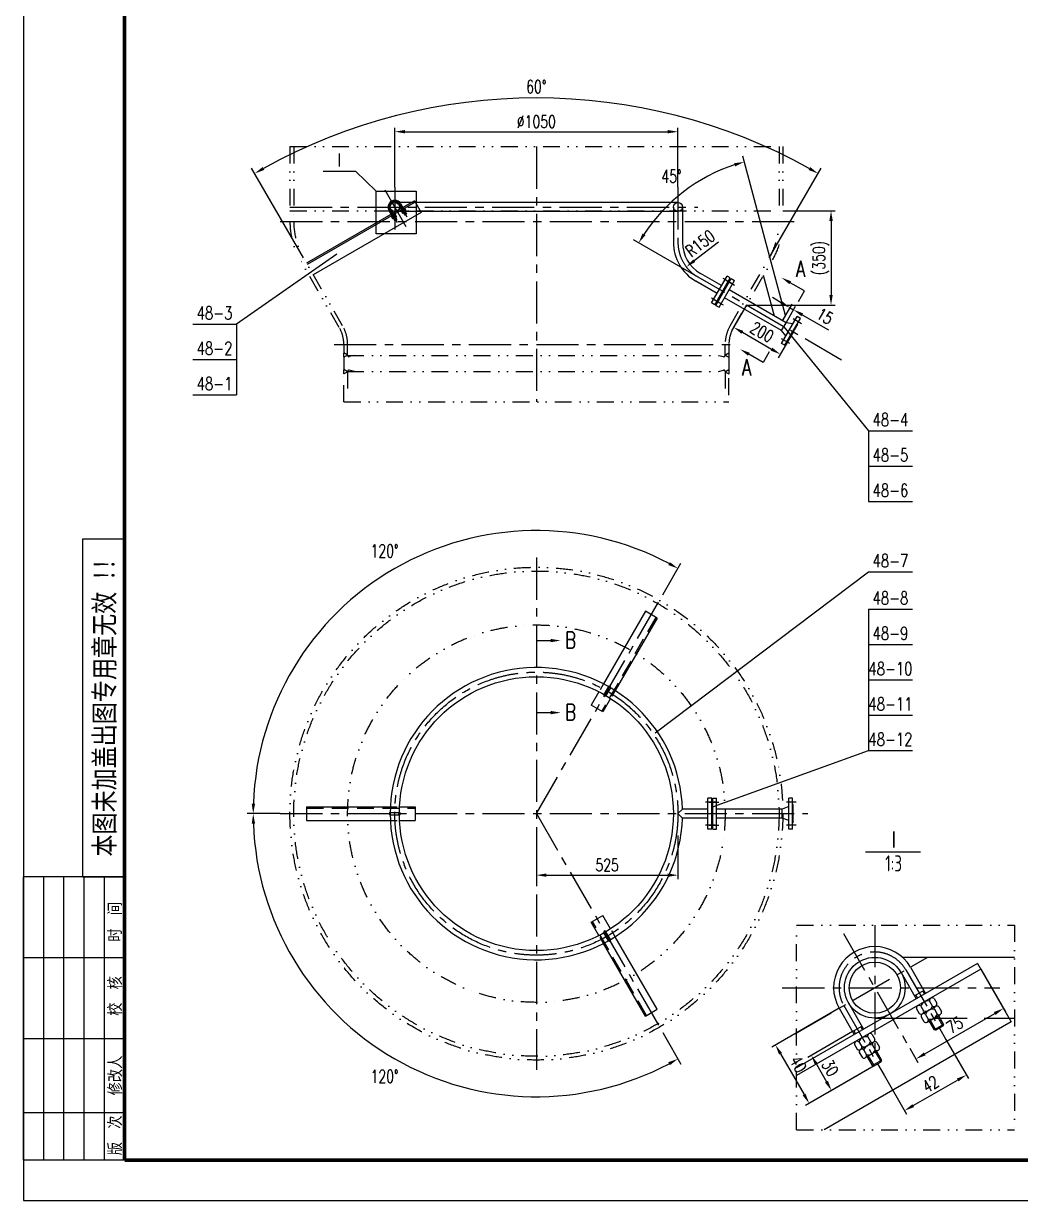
# Model space of a CAD drawing. Extents: x -28112 to -2231, y -2720 to 15724.
# Drawn here: x -14846 to -11148, y -2720 to 1646 of the extents above; entities that cross this region are included whole.
import ezdxf
from ezdxf.enums import TextEntityAlignment as Align

# ---------------------------------------------------------------- set-up
doc = ezdxf.new("R2010")
doc.units = 0
doc.header["$LTSCALE"] = 250
doc.header["$MEASUREMENT"] = 0
for name, pattern in [('CENTER', [2, 1.25, -0.25, 0.25, -0.25]), ('DASHED', [0.75, 0.5, -0.25]), ('DIVIDE', [1.25, 0.5, -0.25, 0, -0.25, 0, -0.25])]:
    doc.linetypes.add(name, pattern=pattern)
doc.layers.get('0').update_dxf_attribs({"linetype": 'CONTINUOUS'})
doc.layers.get('DEFPOINTS').update_dxf_attribs({"linetype": 'CONTINUOUS'})
for name, color, linetype in [('1', 7, 'CONTINUOUS'), ('2', 1, 'CONTINUOUS'), ('3', 7, 'CENTER'), ('6', 2, 'DIVIDE')]:
    doc.layers.add(name, color=color, linetype=linetype)
doc.styles.add('HZ', font='isocp.shx', dxfattribs={"width": 0.75, "bigfont": 'hztxt.shx'})
doc.styles.add('HZ1', font='romans.shx', dxfattribs={"width": 0.7, "bigfont": 'hz1.shx'})
doc.styles.get("Standard").update_dxf_attribs({"font": 'txt.shx', "width": 0.75})
doc.styles.add('STYLE1', font='SimSun.ttf', dxfattribs={"width": 0.8})
doc.dimstyles.new('STANDARD$0', dxfattribs={"dimscale": 15, "dimtxt": 3, "dimasz": 2.5, "dimexe": 1, "dimexo": 0, "dimgap": 1, "dimtad": 1, "dimdec": 0, "dimzin": 0, "dimdsep": 46, "dimtxsty": 'Standard', "dimcen": 0.09, "dimclrd": 7, "dimclre": 7, "dimclrt": 7, "dimadec": 0, "dimazin": 0, "dimtfac": 1, "dimtdec": 0, "dimtmove": 0, "dimatfit": 2, "dimfxl": 0, "dimtolj": 1, "dimtzin": 0, "dimarcsym": 0})
doc.dimstyles.new('STANDARD$2', dxfattribs={"dimscale": 15, "dimtxt": 3.2, "dimasz": 2.5, "dimexe": 1.5, "dimexo": 0, "dimgap": 1.2, "dimtad": 2, "dimtih": 1, "dimtoh": 1, "dimdec": 0, "dimzin": 0, "dimdsep": 46, "dimtxsty": 'HZ1', "dimcen": 0, "dimclrd": 7, "dimclre": 7, "dimclrt": 7, "dimadec": 0, "dimazin": 0, "dimtfac": 1.6, "dimtdec": 0, "dimtmove": 0, "dimatfit": 0, "dimfxl": 0, "dimtolj": 1, "dimtzin": 0, "dimarcsym": 0})
doc.dimstyles.new('STANDARD$4', dxfattribs={"dimscale": 15, "dimtxt": 3, "dimasz": 2.5, "dimexe": 1, "dimexo": 0, "dimgap": 1, "dimtad": 1, "dimdec": 0, "dimzin": 0, "dimdsep": 46, "dimtxsty": 'Standard', "dimcen": 0.09, "dimclrd": 7, "dimclre": 7, "dimclrt": 7, "dimadec": 0, "dimazin": 0, "dimtfac": 1, "dimtdec": 0, "dimtmove": 0, "dimatfit": 2, "dimfxl": 0, "dimtolj": 1, "dimtzin": 0, "dimarcsym": 0})

# ---------------------------------------------------------------- blocks, each defined once
blk = doc.blocks.new('TJ5')
for p, q in [((0, 0), (0, 2500)), ((1165, 0), (1165, 2500)), ((3000, 0), (3000, 2500)), ((5000, 0), (5000, 2500)), ((7000, 0), (7000, 2500)), ((7000, 0), (7000, 2500)), ((0, 2000), (7000, 2000)), ((0, 1500), (7000, 1500)), ((0, 1000), (7000, 1000)), ((0, 500), (7000, 500))]:
    blk.add_line(p, q)
at = {"layer": '6', "color": 7, "linetype": 'Continuous'}
for p, q in [((0, 2500), (7000, 2500)), ((0, 0), (7000, 0))]:
    blk.add_line(p, q, dxfattribs=at)
at = {"style": 'STYLE1', "width": 0.8}
for s, p in [('版  次', (610, 250)), ('修改人', (2090, 244)), ('校  核', (4058, 250)), ('时  间', (5892, 250))]:
    blk.add_text(s, height=300, dxfattribs=at).set_placement(p, align=Align.MIDDLE)
blk = doc.blocks.new('TJ2')
blk.add_line((-8366, 1037), (0, 1037))
at = {"layer": '6', "color": 7, "linetype": 'Continuous'}
for p, q in [((-8366, 1037), (-8366, 0)), ((0, 1037), (0, 0)), ((-8366, 0), (0, 0))]:
    blk.add_line(p, q, dxfattribs=at)
at = {"style": 'STYLE1', "width": 0.8}
blk.add_text('本图未加盖出图专用章无效 !!', height=500, dxfattribs=at).set_placement((-4179, 514), align=Align.MIDDLE)
blk = doc.blocks.new('*D235')
at = {"color": 7, "linetype": 'ByBlock'}
for p, q in [((-10379.7, -2006.9), (-10628.9, -2150.8)), ((-10597.2, -2175.8), (-10509.7, -2327.3)), ((-10250.4, -2220.9), (-10503.9, -2367.3))]:
    blk.add_line(p, q, dxfattribs=at)
for points in [[(-10591.8, -2172.6), (-10602.6, -2178.9), (-10615.9, -2143.3)], [(-10504.3, -2324.2), (-10515.1, -2330.4), (-10490.9, -2359.8)]]:
    blk.add_solid(points, dxfattribs=at)
at = {"layer": 'DEFPOINTS', "color": 0, "linetype": 'ByBlock'}
for p in [(-10379.7, -2006.9), (-10250.4, -2220.9), (-10490.9, -2359.8)]:
    blk.add_point(p, dxfattribs=at)
at = {"color": 7, "linetype": 'ByBlock', "insert": (-10531.5, -2214.6), "char_height": 45, "attachment_point": 5, "rotation": 300}
blk.add_mtext('\\A1;40', dxfattribs=at)
blk = doc.blocks.new('*D238')
at = {"color": 7, "linetype": 'ByBlock'}
for p, q in [((-10329.7, -2093.5), (-10495.9, -2189.5)), ((-10464.2, -2214.5), (-10426.7, -2279.4)), ((-10250.4, -2220.9), (-10420.9, -2319.4))]:
    blk.add_line(p, q, dxfattribs=at)
for points in [[(-10458.8, -2211.3), (-10469.6, -2217.6), (-10482.9, -2182)], [(-10421.3, -2276.3), (-10432.1, -2282.5), (-10407.9, -2311.9)]]:
    blk.add_solid(points, dxfattribs=at)
at = {"layer": 'DEFPOINTS', "color": 0, "linetype": 'ByBlock'}
for p in [(-10329.7, -2093.5), (-10250.4, -2220.9), (-10407.9, -2311.9)]:
    blk.add_point(p, dxfattribs=at)
at = {"color": 7, "linetype": 'ByBlock', "insert": (-10413, -2228.2), "char_height": 45, "attachment_point": 5, "rotation": 300}
blk.add_mtext('\\A1;30', dxfattribs=at)
blk = doc.blocks.new('*D236')
at = {"color": 7, "linetype": 'ByBlock'}
for p, q in [((-9983.7, -2122.9), (-9900.3, -2267.3)), ((-10213.2, -2255.4), (-10129.8, -2399.8)), ((-10104.8, -2368.1), (-9940.3, -2273.1))]:
    blk.add_line(p, q, dxfattribs=at)
for points in [[(-9943.4, -2267.6), (-9937.2, -2278.5), (-9907.8, -2254.3)], [(-10108, -2362.6), (-10101.7, -2373.5), (-10137.3, -2386.8)]]:
    blk.add_solid(points, dxfattribs=at)
at = {"layer": 'DEFPOINTS', "color": 0, "linetype": 'ByBlock'}
for p in [(-9983.7, -2122.9), (-10213.2, -2255.4), (-9907.8, -2254.3)]:
    blk.add_point(p, dxfattribs=at)
at = {"color": 7, "linetype": 'ByBlock', "insert": (-10041.3, -2288.1), "char_height": 45, "attachment_point": 5, "rotation": 30}
blk.add_mtext('\\A1;42', dxfattribs=at)
blk = doc.blocks.new('*D237')
at = {"color": 7, "linetype": 'ByBlock'}
for p, q in [((-9854.2, -1862.3), (-9762.7, -2020.6)), ((-10062.5, -2176.4), (-9802.7, -2026.4)), ((-10118.1, -2155.1), (-10087.5, -2208.1))]:
    blk.add_line(p, q, dxfattribs=at)
for points in [[(-9805.8, -2021), (-9799.6, -2031.8), (-9770.2, -2007.6)], [(-10065.6, -2171), (-10059.4, -2181.8), (-10095, -2195.1)]]:
    blk.add_solid(points, dxfattribs=at)
at = {"layer": 'DEFPOINTS', "color": 0, "linetype": 'ByBlock'}
for p in [(-9854.2, -1862.3), (-9770.2, -2007.6), (-10118.1, -2155.1)]:
    blk.add_point(p, dxfattribs=at)
at = {"color": 7, "linetype": 'ByBlock', "insert": (-9951.4, -2068.9), "char_height": 45, "attachment_point": 5, "rotation": 30}
blk.add_mtext('\\A1;75', dxfattribs=at)
blk = doc.blocks.new('*D201')
at = {"color": 7, "linetype": 'ByBlock'}
for p, q in [((-10702.8, 23956.8), (-10757.8, 23861.6)), ((-10717.8, 23855.9), (-10609.6, 23793.4)), ((-10529.6, 23856.8), (-10584.6, 23761.6))]:
    blk.add_line(p, q, dxfattribs=at)
for points in [[(-10714.7, 23861.3), (-10720.9, 23850.5), (-10750.3, 23874.6)], [(-10606.4, 23798.8), (-10612.7, 23788), (-10577.1, 23774.6)]]:
    blk.add_solid(points, dxfattribs=at)
at = {"layer": 'DEFPOINTS', "color": 0, "linetype": 'ByBlock'}
for p in [(-10702.8, 23956.8), (-10529.6, 23856.8), (-10577.1, 23774.6)]:
    blk.add_point(p, dxfattribs=at)
at = {"color": 7, "linetype": 'ByBlock', "insert": (-10644.9, 23857.1), "char_height": 45, "attachment_point": 5, "rotation": 330}
blk.add_mtext('\\A1;200', dxfattribs=at)
blk = doc.blocks.new('*D203')
at = {"color": 7, "linetype": 'ByBlock'}
for p, q in [((3153.3, 573.9), (3347.2, 573.9)), ((3332.2, 536.4), (3332.2, 261.4)), ((3018.3, 223.9), (3347.2, 223.9))]:
    blk.add_line(p, q, dxfattribs=at)
for points in [[(3326, 536.4), (3338.5, 536.4), (3332.2, 573.9)], [(3326, 261.4), (3338.5, 261.4), (3332.2, 223.9)]]:
    blk.add_solid(points, dxfattribs=at)
at = {"layer": 'DEFPOINTS', "color": 0, "linetype": 'ByBlock'}
for p in [(3153.3, 573.9), (3018.3, 223.9), (3332.2, 223.9)]:
    blk.add_point(p, dxfattribs=at)
at = {"color": 7, "linetype": 'ByBlock', "insert": (3294.7, 398.9), "char_height": 45, "attachment_point": 5, "rotation": 90}
blk.add_mtext('\\A1;(350)', dxfattribs=at)
blk = doc.blocks.new('*D206')
at = {"color": 7, "linetype": 'ByBlock'}
for p, q in [((-11027.7, -273.6), (-10966.4, -167.4)), ((-12452.7, -1096.3), (-12575.3, -1096.3))]:
    blk.add_line(p, q, dxfattribs=at)
blk.add_arc((-11502.7, -1096.3), 1050.1, 62.0461, 177.9539, dxfattribs=at)
for points in [[(-11007.4, -163.2), (-11013.4, -174.1), (-10977.6, -186.8)], [(-12545.9, -1058.9), (-12558.4, -1058.7), (-12552.8, -1096.3)]]:
    blk.add_solid(points, dxfattribs=at)
at = {"layer": 'DEFPOINTS', "color": 0, "linetype": 'ByBlock'}
for p in [(-11685, -62.1), (-11027.7, -273.6), (-12452.7, -1096.3), (-11502.7, -1096.3), (-10496.3, -1096.3)]:
    blk.add_point(p, dxfattribs=at)
at = {"color": 7, "linetype": 'ByBlock', "insert": (-12065.4, -121.6), "char_height": 48, "attachment_point": 5, "style": 'HZ1'}
blk.add_mtext('\\A1;120°', dxfattribs=at)
blk = doc.blocks.new('*D204')
at = {"color": 7, "linetype": 'ByBlock'}
for p, q in [((-12452.7, -1096.3), (-12575.3, -1096.3)), ((-11027.7, -1919), (-10966.4, -2025.2))]:
    blk.add_line(p, q, dxfattribs=at)
blk.add_arc((-11502.7, -1096.3), 1050.1, 182.0461, 297.9539, dxfattribs=at)
for points in [[(-12558.4, -1133.9), (-12545.9, -1133.7), (-12552.8, -1096.3)], [(-11013.4, -2018.5), (-11007.4, -2029.4), (-10977.6, -2005.8)]]:
    blk.add_solid(points, dxfattribs=at)
at = {"layer": 'DEFPOINTS', "color": 0, "linetype": 'ByBlock'}
for p in [(-12452.7, -1096.3), (-11502.7, -1096.3), (-10496.3, -1096.3), (-12307.1, -1771.3), (-11027.7, -1919)]:
    blk.add_point(p, dxfattribs=at)
at = {"color": 7, "linetype": 'ByBlock', "insert": (-12065.4, -2071), "char_height": 48, "attachment_point": 5, "style": 'HZ1'}
blk.add_mtext('\\A1;120°', dxfattribs=at)
blk = doc.blocks.new('*D205')
at = {"color": 7, "linetype": 'ByBlock'}
for p, q in [((-5135.1, -1456.5), (-5135.1, -1618.8)), ((-5660.1, -1573.1), (-5660.1, -1618.8)), ((-5622.6, -1603.8), (-5172.6, -1603.8))]:
    blk.add_line(p, q, dxfattribs=at)
for points in [[(-5622.6, -1597.6), (-5622.6, -1610.1), (-5660.1, -1603.8)], [(-5172.6, -1597.6), (-5172.6, -1610.1), (-5135.1, -1603.8)]]:
    blk.add_solid(points, dxfattribs=at)
at = {"layer": 'DEFPOINTS', "color": 0, "linetype": 'ByBlock'}
for p in [(-5135.1, -1456.5), (-5660.1, -1573.1), (-5135.1, -1603.8)]:
    blk.add_point(p, dxfattribs=at)
at = {"color": 7, "linetype": 'ByBlock', "insert": (-5397.6, -1566.3), "char_height": 45, "attachment_point": 5}
blk.add_mtext('\\A1;525', dxfattribs=at)
blk = doc.blocks.new('*D207')
at = {"color": 7, "linetype": 'ByBlock'}
for p, q in [((-12366.5, 954.7), (-12558.7, 1287.6)), ((-10638.8, 954.7), (-10446.6, 1287.6))]:
    blk.add_line(p, q, dxfattribs=at)
blk.add_arc((-11502.7, -541.5), 2089.6, 61.0283, 118.9717, dxfattribs=at)
for points in [[(-12511.7, 1281.1), (-12517.9, 1292), (-12547.5, 1268.1)], [(-10487.4, 1292), (-10493.6, 1281.1), (-10457.9, 1268.1)]]:
    blk.add_solid(points, dxfattribs=at)
at = {"layer": 'DEFPOINTS', "color": 0, "linetype": 'ByBlock'}
for p in [(-11139.8, 1516.3), (-12366.5, 954.7), (-10638.8, 954.7), (-12221.4, 703.4), (-10783.9, 703.4)]:
    blk.add_point(p, dxfattribs=at)
at = {"color": 7, "linetype": 'ByBlock', "insert": (-11502.7, 1590.1), "char_height": 48, "attachment_point": 5, "style": 'HZ1'}
blk.add_mtext('\\A1;60°', dxfattribs=at)
blk = doc.blocks.new('*D208')
at = {"color": 7, "linetype": 'ByBlock'}
for p, q in [((-10631.7, 760.7), (-10737.2, 1154.5)), ((-10902.7, 704.7), (-11142.7, 843.3))]:
    blk.add_line(p, q, dxfattribs=at)
blk.add_arc((-10564.4, 509.4), 645.3, 108.33, 146.67, dxfattribs=at)
for points in [[(-10769.1, 1128), (-10765.5, 1116), (-10731.4, 1132.7)], [(-11098.2, 860.7), (-11108.9, 867.3), (-11123.3, 832.1)]]:
    blk.add_solid(points, dxfattribs=at)
at = {"layer": 'DEFPOINTS', "color": 0, "linetype": 'ByBlock'}
for p in [(-10887.1, 1068.3), (-10631.7, 760.7), (-10902.7, 704.7), (-10578.7, 562.7), (-10370.9, 397.7)]:
    blk.add_point(p, dxfattribs=at)
at = {"color": 7, "linetype": 'ByBlock', "insert": (-11001.4, 1078.9), "char_height": 48, "attachment_point": 5, "style": 'HZ1'}
blk.add_mtext('\\A1;45°', dxfattribs=at)
blk = doc.blocks.new('*D209')
at = {"color": 7, "linetype": 'ByBlock'}
for p, q in [((-10594.3, 788.8), (-10626.8, 807.5)), ((-10589.7, 721.8), (-10554.3, 783)), ((-10576.7, 714.3), (-10541.3, 775.5)), ((-10561.8, 770), (-10548.8, 762.5)), ((-10516.4, 743.8), (-10418.9, 687.5))]:
    blk.add_line(p, q, dxfattribs=at)
for points in [[(-10591.2, 794.2), (-10597.4, 783.4), (-10561.8, 770)], [(-10513.2, 749.2), (-10519.5, 738.4), (-10548.8, 762.5)]]:
    blk.add_solid(points, dxfattribs=at)
at = {"layer": 'DEFPOINTS', "color": 0, "linetype": 'ByBlock'}
for p in [(-10548.8, 762.5), (-10589.7, 721.8), (-10576.7, 714.3)]:
    blk.add_point(p, dxfattribs=at)
at = {"color": 7, "linetype": 'ByBlock', "insert": (-10432.7, 738.8), "char_height": 45, "attachment_point": 5, "rotation": 330}
blk.add_mtext('\\A1;15', dxfattribs=at)
blk = doc.blocks.new('*D239')
at = {"color": 7, "linetype": 'ByBlock'}
blk.add_line((-10827.7, 834.6), (-10916.9, 766.1), dxfattribs=at)
blk.add_solid([(-10920.7, 771.1), (-10913.1, 761.2), (-10946.7, 743.3)], dxfattribs=at)
at = {"layer": 'DEFPOINTS', "color": 0, "linetype": 'ByBlock'}
for p in [(-10827.7, 834.6), (-10946.7, 743.3)]:
    blk.add_point(p, dxfattribs=at)
at = {"color": 7, "linetype": 'ByBlock', "insert": (-10895.1, 830.1), "char_height": 45, "attachment_point": 5, "rotation": 37.5028}
blk.add_mtext('\\A1;R150', dxfattribs=at)
blk = doc.blocks.new('*D630')
at = {"color": 7, "linetype": 'ByBlock'}
for p, q in [((-13468.7, 1038.4), (-13468.7, 1259.7)), ((-13431.2, 1244.7), (-12456.2, 1244.7)), ((-12418.7, 1038.4), (-12418.7, 1259.7))]:
    blk.add_line(p, q, dxfattribs=at)
for points in [[(-13431.2, 1251), (-13431.2, 1238.5), (-13468.7, 1244.7)], [(-12456.2, 1251), (-12456.2, 1238.5), (-12418.7, 1244.7)]]:
    blk.add_solid(points, dxfattribs=at)
at = {"layer": 'DEFPOINTS', "color": 0, "linetype": 'ByBlock'}
for p in [(-12418.7, 1244.7), (-13468.7, 1038.4), (-12418.7, 1038.4)]:
    blk.add_point(p, dxfattribs=at)
at = {"color": 7, "linetype": 'ByBlock', "insert": (-12943.7, 1282.2), "char_height": 45, "attachment_point": 5}
blk.add_mtext('\\A1;∅1050', dxfattribs=at)

msp = doc.modelspace()

# ---------------------------------------------------------------- linework, layer by layer
for p, q in [((-14845.7, 6190.1), (-14845.7, -2719.9)), ((-14845.7, -2719.9), (-2230.7, -2719.9))]:
    msp.add_line(p, q)
at = {"color": 7, "linetype": 'ByBlock'}
for p, q in [((-11949.6, 654.1), (-12002.4, 684.6)), ((-12102.9, 388.7), (-12155.6, 419.1)), ((-12943.7, -642.9), (-12891, -642.9)), ((-12943.7, -910.3), (-12891, -910.3))]:
    msp.add_line(p, q, dxfattribs=at)
at = {"const_width": 13.5}
for points in [[(-2380.7, -2569.9), (-2380.7, 6040.1), (-14470.7, 6040.1), (-14470.7, -2569.9)], [(-14470.7, -2569.9), (-2380.7, -2569.9)]]:
    msp.add_lwpolyline(points, dxfattribs=at)
at = {"color": 7, "linetype": 'ByBlock'}
for points in [[(-11999.2, 690), (-12005.5, 679.2), (-12034.8, 703.3)], [(-12158.8, 413.7), (-12152.5, 424.6), (-12188.1, 437.9)], [(-12891, -649.1), (-12891, -636.6), (-12853.5, -642.9)], [(-12891, -916.5), (-12891, -904), (-12853.5, -910.3)]]:
    msp.add_solid(points, dxfattribs=at)
at = {"layer": '1', "color": 0, "linetype": 'DIVIDE', "ltscale": 0.5}
for p, q in [((-13857.7, 1189.5), (-13857.7, 911.4)), ((-13857.7, 1189.5), (-12029.7, 1189.5)), ((-13843.7, 1189.5), (-13843.7, 911.4)), ((-12043.7, 1189.5), (-12043.7, 911.4)), ((-12029.7, 1189.5), (-12029.7, 911.4)), ((-13857.7, 951.4), (-12029.7, 951.4)), ((-13674.6, 518.1), (-13819.7, 769.4)), ((-13662.5, 525.1), (-13807.6, 776.4)), ((-12225, 525.1), (-12079.9, 776.4)), ((-12212.9, 518.1), (-12067.8, 769.4)), ((-13657.7, 455.1), (-13657.7, 424.1)), ((-13643.7, 415.1), (-13643.7, 455.1)), ((-12243.7, 415.1), (-12243.7, 455.1)), ((-12229.7, 455.1), (-12229.7, 424.1)), ((-13645.7, 417.1), (-13657.7, 424.1)), ((-13645.7, 415.1), (-13657.7, 408.2)), ((-13657.7, 408.2), (-13657.7, 362.1)), ((-13643.7, 418.3), (-13645.7, 417.1)), ((-13645.7, 415.1), (-12243.7, 415.1)), ((-13618.7, 415.1), (-13637.5, 410.3)), ((-12268.7, 415.1), (-12250, 410.3)), ((-12243.7, 418.3), (-12241.7, 417.1)), ((-12241.7, 417.1), (-12229.7, 424.1)), ((-12241.7, 415.1), (-12229.7, 408.2)), ((-12229.7, 408.2), (-12229.7, 362.1)), ((-13645.7, 355.1), (-13657.7, 362.1)), ((-13645.7, 353.1), (-13657.7, 346.2)), ((-13645.7, 355.1), (-12243.7, 355.1)), ((-13643.7, 352), (-13645.7, 353.1)), ((-13643.7, 355.1), (-13643.7, 242.1)), ((-13618.7, 355.1), (-13637.5, 360)), ((-12268.7, 355.1), (-12250, 360)), ((-12243.7, 355.1), (-12243.7, 242.1)), ((-12243.7, 352), (-12241.7, 353.1)), ((-12241.7, 355.1), (-12229.7, 362.1)), ((-12241.7, 353.1), (-12229.7, 346.2)), ((-13657.7, 242.1), (-13657.7, 346.2)), ((-12229.7, 267.6), (-12229.7, 346.2)), ((-13657.7, 242.1), (-12229.7, 242.1)), ((-11978.4, -2457.5), (-11171.1, -2457.5))]:
    msp.add_line(p, q, dxfattribs=at)
at = {"layer": '1', "color": 0, "linetype": 'CENTER', "ltscale": 0.5}
for p, q in [((-12943.7, 1189.5), (-12943.7, 242.1)), ((-13505.4, 1028.6), (-13412.7, 868.1)), ((-13468.7, 1038.4), (-13468.7, 853.1)), ((-12418.7, 1038.4), (-12418.7, 834.6)), ((-13857.7, 965.1), (-12345.2, 965.1)), ((-13450.7, 975.6), (-13423.7, 928.7)), ((-13486.8, 954.7), (-13459.8, 907.9)), ((-13893.7, 911.4), (-11971, 911.4)), ((-11812, 397.7), (-12343.7, 704.7)), ((-13693.7, 455.1), (-12193.7, 455.1)), ((-12943.7, -335), (-12943.7, -2235)), ((-12943.7, -1285), (-12468.7, -462.3)), ((-13893.7, -1285), (-11937.4, -1285)), ((-12943.7, -1285), (-12468.7, -2107.8)), ((-11688.7, -1698.6), (-11688.7, -2189.8)), ((-11804.8, -1729.7), (-11559.2, -2155.1)), ((-11985.7, -2102.1), (-11493.9, -1818.2)), ((-11574, -1864.4), (-11424.7, -2122.9)), ((-12031.6, -1930.7), (-11224.4, -1930.7)), ((-11803.5, -1996.9), (-11654.2, -2255.4))]:
    msp.add_line(p, q, dxfattribs=at)
at = {"layer": '1', "color": 0}
for p, q in [((-13734.9, 1097.9), (-13614.9, 1097.9)), ((-13614.9, 1097.9), (-13537.6, 1024.6)), ((-13683.3, 790.7), (-14055.4, 530.9)), ((-11972.1, 615.2), (-11949.6, 654.1)), ((-12026.2, 521.4), (-11711.4, 135.2)), ((-12080.4, 427.6), (-12102.9, 388.7)), ((-12503.1, -985.1), (-11711.4, -388.3)), ((-12286.4, -1259.1), (-11711.4, -1050.8)), ((-11537, -1958.5), (-11530.7, -1969.4)), ((-11511, -1943.5), (-11504.8, -1954.4)), ((-11483.2, -2051.6), (-11462, -2088.4)), ((-11457.3, -2036.6), (-11436, -2073.4)), ((-11766.5, -2091), (-11760.2, -2101.9)), ((-11740.5, -2076), (-11734.2, -2086.9)), ((-11686.7, -2169.1), (-11665.5, -2205.9)), ((-11712.7, -2184.1), (-11691.5, -2220.9))]:
    msp.add_line(p, q, dxfattribs=at)
at = {"layer": '1', "color": 1}
for p, q in [((-12418.7, 982), (-13468.7, 982)), ((-13395.4, 988), (-13370.4, 944.7)), ((-12435.6, 965.1), (-12435.6, 834.6)), ((-12401.9, 965.1), (-12401.9, 834.6)), ((-12418.7, 948.3), (-13468.7, 948.3)), ((-12256.8, 674), (-12335.3, 719.3)), ((-12273.7, 644.8), (-12352.2, 690.1)), ((-12017.8, 536), (-12229.1, 658)), ((-12034.7, 506.8), (-12246, 628.8)), ((-12402, -1268.2), (-12418.7, -1285)), ((-12418.7, -1285), (-12402, -1301.9)), ((-12307.6, -1268.2), (-12402, -1268.2)), ((-12307.6, -1301.9), (-12402, -1301.9)), ((-12031.6, -1268.2), (-12275.6, -1268.2)), ((-12031.6, -1301.9), (-12275.6, -1301.9)), ((-11307.7, -1840.6), (-11182.7, -2057.1))]:
    msp.add_line(p, q, dxfattribs=at)
at = {"layer": '1', "color": 0, "linetype": 'DASHED'}
msp.add_line((-11658.6, -2043.2), (-11190.8, -2043.2), dxfattribs=at)
at = {"layer": '1', "color": 0}
msp.add_lwpolyline([(-13537.6, 1024.6), (-13389.1, 1024.6), (-13389.1, 866.3), (-13537.6, 866.3)], close=True, dxfattribs=at)
at = {"layer": '1', "color": 0, "linetype": 'DIVIDE', "ltscale": 0.5}
msp.add_lwpolyline([(-11978.4, -2457.5), (-11978.4, -1698.6), (-11171.1, -1698.6), (-11171.1, -2457.5)], dxfattribs=at)
at = {"layer": '1', "color": 1}
for centre, radius in [((-13468.7, 965.1), 16.9), ((-12418.7, 965.1), 16.9), ((-12943.7, -1285), 508)]:
    msp.add_circle(centre, radius, dxfattribs=at)
at = {"layer": '1', "color": 0, "linetype": 'DIVIDE', "ltscale": 0.5}
for radius in [914, 900, 700]:
    msp.add_circle((-12943.7, -1285), radius, dxfattribs=at)
at = {"layer": '1', "color": 0, "linetype": 'CENTER', "ltscale": 0.5}
msp.add_circle((-12943.7, -1285), 525, dxfattribs=at)
at = {"layer": '1', "color": 1}
for centre, radius, start, end in [((-13468.7, 965.1), 24.9, 30, 210), ((-12268.7, 834.6), 166.8, 180, 240), ((-12268.7, 834.6), 133.2, 180, 240), ((-12943.7, -1285), 542, 1.7815, 358.2185)]:
    msp.add_arc(centre, radius, start, end, dxfattribs=at)
at = {"layer": '1', "color": 0, "linetype": 'CENTER', "ltscale": 0.5}
for centre, radius, start, end in [((-13468.7, 965.1), 20.9, 30, 210), ((-12268.7, 834.6), 150, 180, 240), ((-11688.7, -1930.7), 132.5, 30, 210)]:
    msp.add_arc(centre, radius, start, end, dxfattribs=at)
at = {"layer": '1', "color": 0, "linetype": 'DIVIDE', "ltscale": 0.5}
for centre, radius, start, end in [((-13573.7, 911.4), 284, 180, 210), ((-13573.7, 911.4), 270, 180, 210), ((-12313.7, 911.4), 270, 330, 0), ((-12313.7, 911.4), 284, 330, 0), ((-13783.7, 455.1), 140, 360, 30), ((-12103.7, 455.1), 140, 150, 180), ((-13783.7, 455.1), 126, 360, 30), ((-12103.7, 455.1), 126, 150, 180), ((-13639.6, 416.1), 19.8, 156.3906, 203.6094), ((-13638.7, 415.1), 5, 180, 284.4775), ((-12248.7, 415.1), 5, 255.5225, 0), ((-12247.9, 416.1), 19.8, 336.3906, 23.6094), ((-13639.6, 354.1), 19.8, 156.3906, 203.6094), ((-13638.7, 355.1), 5, 75.5225, 180), ((-12248.7, 355.1), 5, 0, 104.4775), ((-12247.9, 354.1), 19.8, 336.3906, 23.6094)]:
    msp.add_arc(centre, radius, start, end, dxfattribs=at)
at = {"layer": '2'}
for p, q in [((-13395.4, 988), (-13796.2, 756.6)), ((-13392.9, 983.7), (-13793.7, 752.3)), ((-13454.2, 973.6), (-13432, 935.1)), ((-13447.2, 977.6), (-13425, 939.1)), ((-13432.8, 960.6), (-13426.8, 950.2)), ((-13370.4, 944.7), (-13771.2, 713.3)), ((-13490.3, 952.7), (-13468.1, 914.3)), ((-13483.3, 956.7), (-13461.2, 918.3)), ((-13482.8, 931.8), (-13476.8, 921.4)), ((-13465.9, 934.6), (-13479.8, 926.6)), ((-13462.9, 929.4), (-13476.8, 921.4)), ((-13468.9, 939.8), (-13462.9, 929.4)), ((-13468.1, 914.3), (-13461.2, 918.3)), ((-13446.7, 952.6), (-13440.7, 942.2)), ((-13443.7, 947.4), (-13429.8, 955.4)), ((-13440.7, 942.2), (-13426.8, 950.2)), ((-13425, 939.1), (-13432, 935.1)), ((-12019.7, 562.7), (-12072.8, 760.7)), ((-12294, 609.6), (-12236.5, 709.2)), ((-12281.9, 602.6), (-12224.4, 702.2)), ((-12278.4, 600.6), (-12220.9, 700.2)), ((-12224.4, 702.2), (-12236.5, 709.2)), ((-12220.9, 700.2), (-12208.8, 693.2)), ((-12060.6, 560.7), (-12101.1, 711.7)), ((-12268.4, 622), (-12234.4, 680.8)), ((-12268.4, 622), (-12234.4, 680.8)), ((-12268.4, 622), (-12234.4, 680.8)), ((-12268.4, 622), (-12234.4, 680.8)), ((-12266.3, 593.6), (-12208.8, 693.2)), ((-12234.4, 680.8), (-12236.1, 681.8)), ((-12234.4, 680.8), (-12232.7, 679.8)), ((-12268.4, 622), (-12270.1, 623)), ((-12268.4, 622), (-12266.7, 621)), ((-12281.9, 602.6), (-12294, 609.6)), ((-12278.4, 600.6), (-12266.3, 593.6)), ((-14218, 530.9), (-14055.4, 530.9)), ((-14055.4, 530.9), (-14055.4, 268.7)), ((-12034.7, 506.8), (-12017.8, 536)), ((-12034.2, 459.6), (-11976.7, 559.2)), ((-12019.7, 562.7), (-12030.8, 543.5)), ((-12022.1, 452.6), (-11964.6, 552.2)), ((-11992.4, 531.9), (-12017.8, 536)), ((-12008.6, 472), (-11974.6, 530.8)), ((-11964.6, 552.2), (-11976.7, 559.2)), ((-11974.6, 530.8), (-11976.3, 531.8)), ((-12018.4, 486.9), (-12034.7, 506.8)), ((-12022.1, 452.6), (-12034.2, 459.6)), ((-12008.6, 472), (-12010.3, 473)), ((-14218, 399.8), (-14055.4, 399.8)), ((-14218, 268.7), (-14055.4, 268.7)), ((-11711.4, 135.2), (-11548.8, 135.2)), ((-11711.4, 135.2), (-11711.4, -127)), ((-11711.4, 4.1), (-11548.8, 4.1)), ((-11711.4, -127), (-11548.8, -127)), ((-11711.4, -388.3), (-11548.8, -388.3)), ((-12539.2, -534.3), (-12694.7, -803.7)), ((-12495.9, -559.3), (-12651.4, -828.7)), ((-12495.9, -559.3), (-12539.2, -534.3)), ((-11711.4, -526.3), (-11711.4, -1050.8)), ((-11711.4, -526.3), (-11548.8, -526.3)), ((-11711.4, -657.4), (-11548.8, -657.4)), ((-12676.2, -813.7), (-12693.2, -843.1)), ((-12669.3, -817.7), (-12686.3, -847.1)), ((-11711.4, -788.5), (-11548.8, -788.5)), ((-12711.7, -833.1), (-12740.4, -882.8)), ((-12668.4, -858.1), (-12697.1, -907.8)), ((-12697.1, -907.8), (-12740.4, -882.8)), ((-11711.4, -919.6), (-11548.8, -919.6)), ((-11711.4, -1050.8), (-11548.8, -1050.8)), ((-13796.2, -1260), (-13485.2, -1260)), ((-13796.2, -1260), (-13796.2, -1310)), ((-13451.1, -1260), (-13393.7, -1260)), ((-13393.7, -1260), (-13393.7, -1310)), ((-12307.6, -1342.5), (-12307.6, -1227.5)), ((-12293.6, -1227.5), (-12307.6, -1227.5)), ((-12293.6, -1342.5), (-12293.6, -1227.5)), ((-12291.6, -1251), (-12293.6, -1251)), ((-12291.6, -1319), (-12291.6, -1251)), ((-12291.6, -1319), (-12291.6, -1251)), ((-12291.6, -1319), (-12291.6, -1251)), ((-12291.6, -1319), (-12291.6, -1251)), ((-12291.6, -1251), (-12289.6, -1251)), ((-12289.6, -1342.5), (-12289.6, -1227.5)), ((-12289.6, -1227.5), (-12275.6, -1227.5)), ((-12275.6, -1342.5), (-12275.6, -1227.5)), ((-12007.6, -1259), (-12031.6, -1268.2)), ((-11993.6, -1227.5), (-12007.6, -1227.5)), ((-12007.6, -1342.5), (-12007.6, -1227.5)), ((-11993.6, -1342.5), (-11993.6, -1227.5)), ((-11991.6, -1251), (-11993.6, -1251)), ((-11991.6, -1319), (-11991.6, -1251)), ((-13485.7, -1281), (-13451.8, -1281)), ((-13485.7, -1289), (-13451.8, -1289)), ((-12031.6, -1301.9), (-12031.6, -1268.2)), ((-12007.6, -1311), (-12031.6, -1301.9)), ((-13796.2, -1310), (-13485.2, -1310)), ((-13451.1, -1310), (-13393.7, -1310)), ((-12293.6, -1342.5), (-12307.6, -1342.5)), ((-12291.6, -1319), (-12293.6, -1319)), ((-12291.6, -1319), (-12289.6, -1319)), ((-12289.6, -1342.5), (-12275.6, -1342.5)), ((-11993.6, -1342.5), (-12007.6, -1342.5)), ((-11991.6, -1319), (-11993.6, -1319)), ((-11723.5, -1426.6), (-11519.4, -1426.6)), ((-12740.4, -1687.3), (-12697.1, -1662.3)), ((-12711.7, -1736.9), (-12740.4, -1687.3)), ((-12668.4, -1711.9), (-12697.1, -1662.3)), ((-12676.2, -1756.4), (-12693.2, -1727)), ((-12669.3, -1752.4), (-12686.3, -1723)), ((-12495.9, -2010.8), (-12651.4, -1741.4)), ((-12539.2, -2035.8), (-12694.7, -1766.4)), ((-11171.1, -1818.2), (-11585.8, -1818.2)), ((-11307.7, -1840.6), (-11978.4, -2227.8)), ((-11295.2, -1862.3), (-11978.4, -2256.7)), ((-11591.3, -1874.4), (-11535.1, -1971.9)), ((-11556.7, -1854.4), (-11500.4, -1951.9)), ((-11506.7, -1941), (-11541.3, -1961)), ((-11820.8, -2006.9), (-11764.6, -2104.4)), ((-11786.2, -1986.9), (-11729.9, -2084.4)), ((-11517.7, -1999.4), (-11507.7, -2016.7)), ((-11512.1, -2027.9), (-11463.4, -1999.8)), ((-11485.3, -1980.6), (-11475.3, -1997.9)), ((-11469, -1971.2), (-11459, -1988.6)), ((-11451.5, -2001.6), (-11441.5, -2018.9)), ((-12539.2, -2035.8), (-12495.9, -2010.8)), ((-11688.7, -2043.2), (-11658.6, -2043.2)), ((-11534, -2008.7), (-11524, -2026.1)), ((-11516.5, -2039.1), (-11506.5, -2056.4)), ((-11500.2, -2029.7), (-11490.2, -2047)), ((-11494.6, -2058.2), (-11445.9, -2030.1)), ((-11467.8, -2010.9), (-11457.8, -2028.3)), ((-11452.9, -2034.1), (-11434.2, -2066.6)), ((-11190.8, -2043.2), (-11171.1, -2043.2)), ((-11182.7, -2057.1), (-11876.3, -2457.5)), ((-11770.8, -2093.5), (-11736.2, -2073.5)), ((-11487.6, -2054.1), (-11468.8, -2086.6)), ((-11434.2, -2066.6), (-11468.8, -2086.6)), ((-11462, -2088.4), (-11468.8, -2086.6)), ((-11436, -2073.4), (-11462, -2088.4)), ((-11434.2, -2066.6), (-11436, -2073.4)), ((-11747.2, -2131.9), (-11737.2, -2149.2)), ((-11692.9, -2132.3), (-11741.6, -2160.4)), ((-11714.8, -2113.1), (-11704.8, -2130.4)), ((-11698.5, -2103.7), (-11688.5, -2121.1)), ((-11681, -2134.1), (-11671, -2151.4)), ((-11763.5, -2141.2), (-11753.5, -2158.6)), ((-11746, -2171.6), (-11736, -2188.9)), ((-11729.7, -2162.2), (-11719.7, -2179.5)), ((-11675.4, -2162.6), (-11724.1, -2190.7)), ((-11697.3, -2143.4), (-11687.3, -2160.8)), ((-11682.4, -2166.6), (-11663.7, -2199.1)), ((-11717.1, -2186.6), (-11698.3, -2219.1)), ((-11698.3, -2219.1), (-11663.7, -2199.1)), ((-11698.3, -2219.1), (-11691.5, -2220.9)), ((-11691.5, -2220.9), (-11665.5, -2205.9)), ((-11665.5, -2205.9), (-11663.7, -2199.1))]:
    msp.add_line(p, q, dxfattribs=at)
at = {"layer": '2', "color": 0, "linetype": 'DASHED', "ltscale": 0.5}
for p, q in [((-12500.2, -556.8), (-12701.4, -905.3)), ((-13796.2, -1265), (-13393.7, -1265)), ((-12534.9, -2033.3), (-12736.1, -1684.8))]:
    msp.add_line(p, q, dxfattribs=at)
at = {"layer": '2', "color": 0, "linetype": 'DASHED', "ltscale": 0.2}
for p, q in [((-12694.7, -803.7), (-12711.7, -833.1)), ((-12651.4, -828.7), (-12668.4, -858.1)), ((-13485.2, -1260), (-13451.1, -1260)), ((-13485.2, -1310), (-13451.1, -1310)), ((-12694.7, -1766.4), (-12711.7, -1736.9)), ((-12651.4, -1741.4), (-12668.4, -1711.9))]:
    msp.add_line(p, q, dxfattribs=at)
at = {"layer": '2'}
for radius in [112.5, 95]:
    msp.add_circle((-11688.7, -1930.7), radius, dxfattribs=at)
for centre, radius, start, end in [((-12672.7, -815.7), 4, 330, 150), ((-12689.7, -845.1), 4, 150, 330), ((-13485.7, -1285), 4, 90, 270), ((-13451.8, -1285), 4, 270, 90), ((-12689.7, -1725), 4, 30, 210), ((-12672.7, -1754.4), 4, 210, 30), ((-11688.7, -1930.7), 152.5, 30, 210), ((-11524.8, -2005.9), 9.61, 42.6804, 197.3196), ((-11491.6, -2007), 27.2, 76.3972, 163.6028), ((-11501.3, -1990.3), 27.2, 256.3972, 343.6028), ((-11476.1, -1977.8), 9.61, 42.6804, 197.3196), ((-11468.2, -1991.4), 9.61, 222.6804, 17.3196), ((-11458.6, -2008.1), 9.61, 42.6804, 197.3196), ((-11516.9, -2019.6), 9.61, 222.6804, 17.3196), ((-11507.3, -2036.2), 9.61, 42.6804, 197.3196), ((-11499.4, -2049.9), 9.61, 222.6804, 17.3196), ((-11474.1, -2037.4), 27.2, 76.3972, 163.6028), ((-11483.8, -2020.6), 27.2, 256.3972, 343.6028), ((-11450.7, -2021.7), 9.61, 222.6804, 17.3196), ((-11754.3, -2138.4), 9.61, 42.6804, 197.3196), ((-11721.1, -2139.5), 27.2, 76.3972, 163.6028), ((-11730.8, -2122.8), 27.2, 256.3972, 343.6028), ((-11705.6, -2110.3), 9.61, 42.6804, 197.3196), ((-11697.7, -2123.9), 9.61, 222.6804, 17.3196), ((-11688.1, -2140.6), 9.61, 42.6804, 197.3196), ((-11746.4, -2152.1), 9.61, 222.6804, 17.3196), ((-11736.8, -2168.7), 9.61, 42.6804, 197.3196), ((-11728.9, -2182.4), 9.61, 222.6804, 17.3196), ((-11703.6, -2169.9), 27.2, 76.3972, 163.6028), ((-11713.3, -2153.1), 27.2, 256.3972, 343.6028), ((-11680.2, -2154.2), 9.61, 222.6804, 17.3196)]:
    msp.add_arc(centre, radius, start, end, dxfattribs=at)
at = {"layer": '3'}
for p, q in [((-12219.9, 682.3), (-12251.4, 700.5)), ((-12240.3, 694.1), (-12208.9, 675.9)), ((-12263.1, 609.1), (-12293.9, 626.9)), ((-12282.2, 620.1), (-12251.4, 602.3)), ((-11960.1, 532.3), (-11991.6, 550.5)), ((-12003.3, 459.1), (-12034.1, 476.9)), ((-12279.8, -1242.5), (-12316.2, -1242.5)), ((-12303.4, -1242.5), (-12267, -1242.5)), ((-11979.8, -1242.5), (-12016.2, -1242.5)), ((-12280.6, -1327.5), (-12316.2, -1327.5)), ((-12302.6, -1327.5), (-12267, -1327.5)), ((-11980.6, -1327.5), (-12016.2, -1327.5))]:
    msp.add_line(p, q, dxfattribs=at)

# ---------------------------------------------------------------- block references
at = {"xscale": 0.15, "yscale": 0.15, "zscale": 0.15, "rotation": 90}
for name, p in [('TJ2', (-14470.7, -265)), ('TJ5', (-14470.7, -2569.9))]:
    msp.add_blockref(name, p, dxfattribs=at)

# ---------------------------------------------------------------- texts
at = {"layer": '1', "width": 0.75}
for s, height, p in [('I', 48, (-13674.9, 1139.3)), ('A', 60, (-11963.3, 735.9)), ('48-3', 48, (-14137.2, 572.3)), ('48-2', 48, (-14137.2, 441.2)), ('A', 60, (-12163.4, 370.5)), ('48-1', 48, (-14137.2, 310.1)), ('48-4', 48, (-11630.6, 176.6)), ('48-5', 48, (-11630.6, 45.5)), ('48-6', 48, (-11630.6, -85.6)), ('48-7', 48, (-11630.6, -347)), ('48-8', 48, (-11630.6, -484.9)), ('B', 60, (-12816.4, -641)), ('48-9', 48, (-11630.6, -616.1)), ('48-10', 48, (-11630.6, -747.2)), ('48-11', 48, (-11630.6, -878.3)), ('B', 60, (-12816.4, -908.4)), ('48-12', 48, (-11630.6, -1009.4))]:
    msp.add_text(s, height=height, dxfattribs=at).set_placement(p, align=Align.MIDDLE)
msp.add_text('I', height=60, dxfattribs=at).set_placement((-11618.6, -1410.9), align=Align.CENTER)
at = {"layer": '1', "style": 'HZ', "width": 0.75}
msp.add_text('1:3', height=60, dxfattribs=at).set_placement((-11618.6, -1499.4), align=Align.CENTER)

# ---------------------------------------------------------------- dimensions: what is measured, and where the dimension line sits
at = {"layer": '1', "color": 0}
for base, line1, line2, picture, middle, set_off in [((-12580.9, 1338.1), ((-12225, 525.1), (-12079.9, 776.4)), ((-13662.5, 525.1), (-13807.6, 776.4)), '*D207', (-12943.7, 1411.8), (-1441.1, -178.3)), ((-12328.1, 1068.3), ((-11812, 397.7), (-12343.7, 704.7)), ((-12019.7, 562.7), (-12072.8, 760.7)), '*D208', (-12442.5, 1078.9), (-1441.1, 0)), ((-13126.1, -250.8), ((-12943.7, -1285), (-12468.7, -462.3)), ((-13893.7, -1285), (-11937.4, -1285)), '*D206', (-13506.5, -310.3), (-1441.1, -188.7)), ((-13748.2, -1960.1), ((-12943.7, -1285), (-12468.7, -2107.8)), ((-13893.7, -1285), (-11937.4, -1285)), '*D204', (-13506.5, -2259.8), (-1441.1, -188.7))]:
    dim = msp.add_angular_dim_2l(base=base, line1=line1, line2=line2, dimstyle='STANDARD$2', dxfattribs=at)
    dim.commit()
    dim.dimension.update_dxf_attribs({"geometry": picture, "text_midpoint": middle, "insert": set_off})
dim = msp.add_linear_dim(base=(-12418.7, 1244.7), p1=(-13468.7, 1038.4), p2=(-12418.7, 1038.4), text='%%C1050', dimstyle='STANDARD$0', dxfattribs=at)
dim.commit()
dim.dimension.update_dxf_attribs({"geometry": '*D630', "text_midpoint": (-12943.7, 1282.2)})
for base, p1, p2, angle, text, picture, middle, set_off in [((-11850.8, 601.4), (-12029.7, 951.4), (-12164.8, 601.4), 90, '(350)', '*D203', (-11888.3, 776.4), (-15183.1, 377.5)), ((-11211.3, -2007.6), (-11559.2, -2155.1), (-11295.2, -1862.3), 30, '75', '*D237', (-11392.4, -2068.9), (-1441.1, 0)), ((-11849, -2311.9), (-11770.8, -2093.5), (-11691.5, -2220.9), 120, '30', '*D238', (-11854, -2228.2), (-1441.1, 0)), ((-11348.9, -2254.3), (-11654.2, -2255.4), (-11424.7, -2122.9), 30, '42', '*D236', (-11482.4, -2288.1), (-1441.1, 0))]:
    dim = msp.add_linear_dim(base=base, p1=p1, p2=p2, angle=angle, text=text, dimstyle='STANDARD$0', dxfattribs=at)
    dim.commit()
    dim.dimension.update_dxf_attribs({"geometry": picture, "text_midpoint": middle, "insert": set_off})
dim = msp.add_radius_dim(center=(-12268.7, 834.6), mpoint=(-12387.7, 743.3), dimstyle='STANDARD$4', dxfattribs=at)
dim.commit()
dim.dimension.update_dxf_attribs({"geometry": '*D239', "text_midpoint": (-12336.2, 830.1), "insert": (-1441.1, 0)})
for p1, p2, distance, picture, middle, set_off in [((-12030.8, 543.5), (-12017.8, 536), 55.8, '*D209', (-11873.7, 560.5), (-1441.1, -178.3)), ((-12164.8, 601.4), (-11991.6, 501.4), -94.9, '*D201', (-12106.9, 501.7), (-1461.9, -23355.4))]:
    dim = msp.add_aligned_dim(p1=p1, p2=p2, distance=distance, dimstyle='STANDARD$0', dxfattribs=at)
    dim.commit()
    dim.dimension.update_dxf_attribs({"geometry": picture, "text_midpoint": middle, "insert": set_off})
dim = msp.add_linear_dim(base=(-12418.7, -1513.2), p1=(-12943.7, -1482.5), p2=(-12418.7, -1366), dimstyle='STANDARD$0', dxfattribs=at)
dim.commit()
dim.dimension.update_dxf_attribs({"geometry": '*D205', "text_midpoint": (-12681.2, -1475.7), "insert": (-7283.7, 90.6)})
dim = msp.add_linear_dim(base=(-11932, -2359.8), p1=(-11820.8, -2006.9), p2=(-11691.5, -2220.9), angle=120, text='40', dimstyle='STANDARD$0', dxfattribs=at)
dim.commit()
dim.dimension.update_dxf_attribs({"geometry": '*D235', "text_midpoint": (-12005, -2233.3), "dimtype": 160, "insert": (-1441.1, 0)})

doc.saveas('drawing.dxf')
